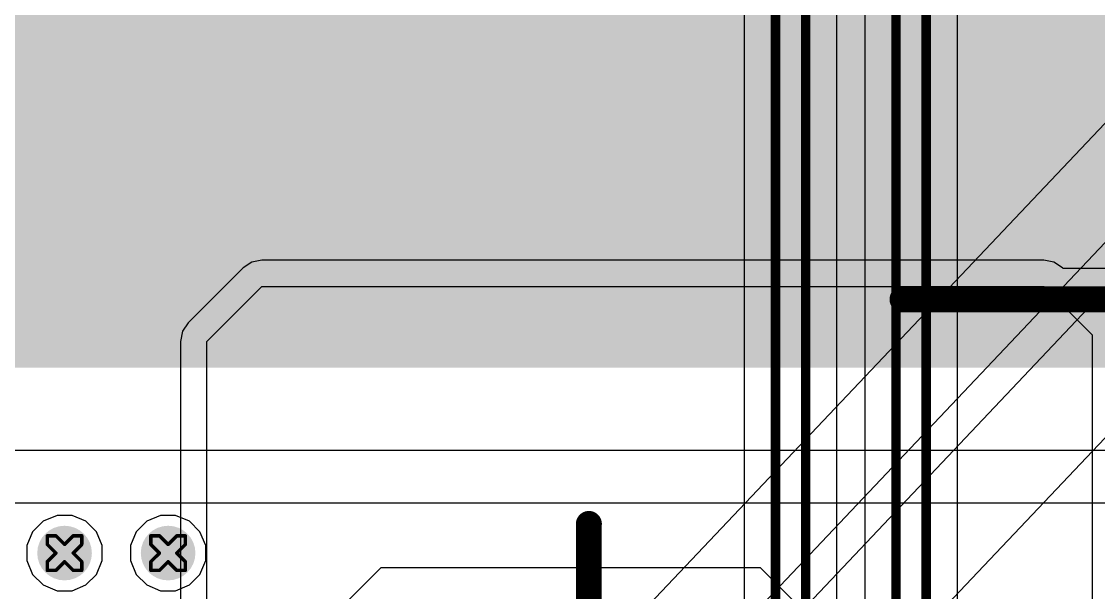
# Model space of a CAD drawing. Header units: inches. Extents: x 0 to 5379, y 0 to 5429.
# Drawn here: x 289.48 to 305.33, y 63.62 to 72.02 of the extents above; entities that cross this region are included whole.
import ezdxf

# ---------------------------------------------------------------- set-up
doc = ezdxf.new("R2010")
doc.units = ezdxf.units.IN
for name, color, linetype in [('Bottom Layer', 5, 'Continuous'), ('Bottom Solder', 6, 'Continuous'), ('Drill Drawing', 1, 'Continuous'), ('GND01', 16, 'Continuous'), ('GND02', 76, 'Continuous'), ('PWR', 156, 'Continuous'), ('SIG 01', 90, 'Continuous'), ('Top Layer', 1, 'Continuous'), ('Top Solder', 216, 'Continuous'), ('Via Holes', 16, 'Continuous')]:
    doc.layers.add(name, color=color, linetype=linetype)

# ---------------------------------------------------------------- blocks, each defined once
blk = doc.blocks.new('13_WQFN_HR__3_2__149')
at = {"layer": 'Top Solder'}
for p in [(-0.423, 1.047), (1.31, 1.075), (1.302, -1.253), (-0.423, -1.678)]:
    blk.add_line(p, (5373.4, -5085.409), dxfattribs=at)

msp = doc.modelspace()

# ---------------------------------------------------------------- hatches: boundary and pattern name
at = {"layer": 'Bottom Layer'}
h = msp.add_hatch(color=5, dxfattribs=at)
edge = h.paths.add_edge_path()
edge.add_arc((290.111, 64.2), 0.3, 0, 360)
h = msp.add_hatch(color=5, dxfattribs=at)
edge = h.paths.add_edge_path()
edge.add_arc((291.635, 64.2), 0.3, 0, 360)
at = {"layer": 'Bottom Solder'}
for points in [[(248.535, 66.929), (348.971, 66.929), (348.971, 82.731), (248.535, 82.731)], [(191.321, 66.929), (348.971, 66.929), (348.971, 71.631), (191.321, 71.631)]]:
    msp.add_hatch(color=6, dxfattribs=at).paths.add_polyline_path(points)
h = msp.add_hatch(color=6, dxfattribs=at)
edge = h.paths.add_edge_path()
edge.add_arc((290.111, 64.2), 0.402, 0, 360)
h = msp.add_hatch(color=6, dxfattribs=at)
edge = h.paths.add_edge_path()
edge.add_arc((291.635, 64.2), 0.402, 0, 360)
at = {"layer": 'GND01'}
h = msp.add_hatch(color=16, dxfattribs=at)
edge = h.paths.add_edge_path()
edge.add_arc((290.111, 64.2), 0.3, 0, 360)
h = msp.add_hatch(color=16, dxfattribs=at)
edge = h.paths.add_edge_path()
edge.add_arc((291.635, 64.2), 0.3, 0, 360)
at = {"layer": 'GND02'}
h = msp.add_hatch(color=76, dxfattribs=at)
edge = h.paths.add_edge_path()
edge.add_arc((290.111, 64.2), 0.3, 0, 360)
h = msp.add_hatch(color=76, dxfattribs=at)
edge = h.paths.add_edge_path()
edge.add_arc((291.635, 64.2), 0.3, 0, 360)
at = {"layer": 'PWR'}
h = msp.add_hatch(color=156, dxfattribs=at)
edge = h.paths.add_edge_path()
edge.add_arc((290.111, 64.2), 0.3, 0, 360)
h = msp.add_hatch(color=156, dxfattribs=at)
edge = h.paths.add_edge_path()
edge.add_arc((291.635, 64.2), 0.3, 0, 360)
at = {"layer": 'SIG 01'}
h = msp.add_hatch(color=90, dxfattribs=at)
edge = h.paths.add_edge_path()
edge.add_arc((290.111, 64.2), 0.3, 0, 360)
h = msp.add_hatch(color=90, dxfattribs=at)
edge = h.paths.add_edge_path()
edge.add_arc((291.635, 64.2), 0.3, 0, 360)
at = {"layer": 'Top Layer'}
h = msp.add_hatch(color=1, dxfattribs=at)
edge = h.paths.add_edge_path()
edge.add_arc((290.111, 64.2), 0.3, 0, 360)
h = msp.add_hatch(color=1, dxfattribs=at)
edge = h.paths.add_edge_path()
edge.add_arc((291.635, 64.2), 0.3, 0, 360)
at = {"layer": 'Top Solder'}
h = msp.add_hatch(color=216, dxfattribs=at)
edge = h.paths.add_edge_path()
edge.add_arc((290.111, 64.2), 0.402, 0, 360)
h = msp.add_hatch(color=216, dxfattribs=at)
edge = h.paths.add_edge_path()
edge.add_arc((291.635, 64.2), 0.402, 0, 360)
at = {"layer": 'Via Holes'}
h = msp.add_hatch(color=7, dxfattribs=at)
edge = h.paths.add_edge_path()
edge.add_arc((290.111, 64.2), 0.15, 0, 360)
h = msp.add_hatch(color=7, dxfattribs=at)
edge = h.paths.add_edge_path()
edge.add_arc((291.635, 64.2), 0.15, 0, 360)

# ---------------------------------------------------------------- linework, layer by layer
at = {"layer": 'Bottom Layer'}
for p, q in [((312.837, 65.71), (266.192, 65.71)), ((266.51, 64.941), (312.837, 64.941))]:
    msp.add_line(p, q, dxfattribs=at)
at = {"layer": 'Drill Drawing'}
for points in [[(289.857, 64.327, 0.0508, 0.0508, 0), (289.857, 64.454, 0.0508, 0.0508, 0)], [(289.857, 64.454, 0.0508, 0.0508, 0), (289.984, 64.454, 0.0508, 0.0508, 0)], [(289.857, 64.327, 0.0508, 0.0508, 0), (289.984, 64.2, 0.0508, 0.0508, 0)], [(289.984, 64.454, 0.0508, 0.0508, 0), (290.111, 64.327, 0.0508, 0.0508, 0)], [(290.111, 64.327, 0.0508, 0.0508, 0), (290.238, 64.454, 0.0508, 0.0508, 0)], [(290.238, 64.454, 0.0508, 0.0508, 0), (290.365, 64.454, 0.0508, 0.0508, 0)], [(290.238, 64.2, 0.0508, 0.0508, 0), (290.365, 64.327, 0.0508, 0.0508, 0)], [(290.365, 64.327, 0.0508, 0.0508, 0), (290.365, 64.454, 0.0508, 0.0508, 0)], [(291.381, 64.327, 0.0508, 0.0508, 0), (291.381, 64.454, 0.0508, 0.0508, 0)], [(291.381, 64.454, 0.0508, 0.0508, 0), (291.508, 64.454, 0.0508, 0.0508, 0)], [(291.381, 64.327, 0.0508, 0.0508, 0), (291.508, 64.2, 0.0508, 0.0508, 0)], [(291.508, 64.454, 0.0508, 0.0508, 0), (291.635, 64.327, 0.0508, 0.0508, 0)], [(291.635, 64.327, 0.0508, 0.0508, 0), (291.762, 64.454, 0.0508, 0.0508, 0)], [(291.762, 64.454, 0.0508, 0.0508, 0), (291.889, 64.454, 0.0508, 0.0508, 0)], [(291.762, 64.2, 0.0508, 0.0508, 0), (291.889, 64.327, 0.0508, 0.0508, 0)], [(291.889, 64.327, 0.0508, 0.0508, 0), (291.889, 64.454, 0.0508, 0.0508, 0)], [(289.857, 64.073, 0.0508, 0.0508, 0), (289.984, 64.2, 0.0508, 0.0508, 0)], [(290.238, 64.2, 0.0508, 0.0508, 0), (290.365, 64.073, 0.0508, 0.0508, 0)], [(291.381, 64.073, 0.0508, 0.0508, 0), (291.508, 64.2, 0.0508, 0.0508, 0)], [(291.762, 64.2, 0.0508, 0.0508, 0), (291.889, 64.073, 0.0508, 0.0508, 0)], [(289.857, 63.946, 0.0508, 0.0508, 0), (289.857, 64.073, 0.0508, 0.0508, 0)], [(289.984, 63.946, 0.0508, 0.0508, 0), (290.111, 64.073, 0.0508, 0.0508, 0)], [(290.111, 64.073, 0.0508, 0.0508, 0), (290.238, 63.946, 0.0508, 0.0508, 0)], [(290.365, 63.946, 0.0508, 0.0508, 0), (290.365, 64.073, 0.0508, 0.0508, 0)], [(291.381, 63.946, 0.0508, 0.0508, 0), (291.381, 64.073, 0.0508, 0.0508, 0)], [(291.508, 63.946, 0.0508, 0.0508, 0), (291.635, 64.073, 0.0508, 0.0508, 0)], [(291.635, 64.073, 0.0508, 0.0508, 0), (291.762, 63.946, 0.0508, 0.0508, 0)], [(291.889, 63.946, 0.0508, 0.0508, 0), (291.889, 64.073, 0.0508, 0.0508, 0)], [(289.857, 63.946, 0.0508, 0.0508, 0), (289.984, 63.946, 0.0508, 0.0508, 0)], [(290.238, 63.946, 0.0508, 0.0508, 0), (290.365, 63.946, 0.0508, 0.0508, 0)], [(291.381, 63.946, 0.0508, 0.0508, 0), (291.508, 63.946, 0.0508, 0.0508, 0)], [(291.762, 63.946, 0.0508, 0.0508, 0), (291.889, 63.946, 0.0508, 0.0508, 0)]]:
    msp.add_lwpolyline(points, format="xyseb", dxfattribs=at)
for points in [[(289.844, 64.454, 0.0254, 0.0254, 1), (289.869, 64.454, 0.0254, 0.0254, 1)], [(289.844, 64.454, 0.0254, 0.0254, 1), (289.869, 64.454, 0.0254, 0.0254, 1)], [(289.844, 64.327, 0.0254, 0.0254, 1), (289.869, 64.327, 0.0254, 0.0254, 1)], [(289.844, 64.327, 0.0254, 0.0254, 1), (289.869, 64.327, 0.0254, 0.0254, 1)], [(289.971, 64.454, 0.0254, 0.0254, 1), (289.996, 64.454, 0.0254, 0.0254, 1)], [(289.971, 64.454, 0.0254, 0.0254, 1), (289.996, 64.454, 0.0254, 0.0254, 1)], [(290.098, 64.327, 0.0254, 0.0254, 1), (290.123, 64.327, 0.0254, 0.0254, 1)], [(290.098, 64.327, 0.0254, 0.0254, 1), (290.123, 64.327, 0.0254, 0.0254, 1)], [(290.225, 64.454, 0.0254, 0.0254, 1), (290.25, 64.454, 0.0254, 0.0254, 1)], [(290.225, 64.454, 0.0254, 0.0254, 1), (290.25, 64.454, 0.0254, 0.0254, 1)], [(290.352, 64.454, 0.0254, 0.0254, 1), (290.377, 64.454, 0.0254, 0.0254, 1)], [(290.352, 64.454, 0.0254, 0.0254, 1), (290.377, 64.454, 0.0254, 0.0254, 1)], [(290.352, 64.327, 0.0254, 0.0254, 1), (290.377, 64.327, 0.0254, 0.0254, 1)], [(290.352, 64.327, 0.0254, 0.0254, 1), (290.377, 64.327, 0.0254, 0.0254, 1)], [(291.368, 64.454, 0.0254, 0.0254, 1), (291.393, 64.454, 0.0254, 0.0254, 1)], [(291.368, 64.454, 0.0254, 0.0254, 1), (291.393, 64.454, 0.0254, 0.0254, 1)], [(291.368, 64.327, 0.0254, 0.0254, 1), (291.393, 64.327, 0.0254, 0.0254, 1)], [(291.368, 64.327, 0.0254, 0.0254, 1), (291.393, 64.327, 0.0254, 0.0254, 1)], [(291.495, 64.454, 0.0254, 0.0254, 1), (291.52, 64.454, 0.0254, 0.0254, 1)], [(291.495, 64.454, 0.0254, 0.0254, 1), (291.52, 64.454, 0.0254, 0.0254, 1)], [(291.622, 64.327, 0.0254, 0.0254, 1), (291.647, 64.327, 0.0254, 0.0254, 1)], [(291.622, 64.327, 0.0254, 0.0254, 1), (291.647, 64.327, 0.0254, 0.0254, 1)], [(291.749, 64.454, 0.0254, 0.0254, 1), (291.774, 64.454, 0.0254, 0.0254, 1)], [(291.749, 64.454, 0.0254, 0.0254, 1), (291.774, 64.454, 0.0254, 0.0254, 1)], [(291.876, 64.454, 0.0254, 0.0254, 1), (291.901, 64.454, 0.0254, 0.0254, 1)], [(291.876, 64.454, 0.0254, 0.0254, 1), (291.901, 64.454, 0.0254, 0.0254, 1)], [(291.876, 64.327, 0.0254, 0.0254, 1), (291.901, 64.327, 0.0254, 0.0254, 1)], [(291.876, 64.327, 0.0254, 0.0254, 1), (291.901, 64.327, 0.0254, 0.0254, 1)], [(289.971, 64.2, 0.0254, 0.0254, 1), (289.996, 64.2, 0.0254, 0.0254, 1)], [(289.971, 64.2, 0.0254, 0.0254, 1), (289.996, 64.2, 0.0254, 0.0254, 1)], [(290.225, 64.2, 0.0254, 0.0254, 1), (290.25, 64.2, 0.0254, 0.0254, 1)], [(290.225, 64.2, 0.0254, 0.0254, 1), (290.25, 64.2, 0.0254, 0.0254, 1)], [(291.495, 64.2, 0.0254, 0.0254, 1), (291.52, 64.2, 0.0254, 0.0254, 1)], [(291.495, 64.2, 0.0254, 0.0254, 1), (291.52, 64.2, 0.0254, 0.0254, 1)], [(291.749, 64.2, 0.0254, 0.0254, 1), (291.774, 64.2, 0.0254, 0.0254, 1)], [(291.749, 64.2, 0.0254, 0.0254, 1), (291.774, 64.2, 0.0254, 0.0254, 1)], [(289.844, 64.073, 0.0254, 0.0254, 1), (289.869, 64.073, 0.0254, 0.0254, 1)], [(289.844, 64.073, 0.0254, 0.0254, 1), (289.869, 64.073, 0.0254, 0.0254, 1)], [(290.098, 64.073, 0.0254, 0.0254, 1), (290.123, 64.073, 0.0254, 0.0254, 1)], [(290.098, 64.073, 0.0254, 0.0254, 1), (290.123, 64.073, 0.0254, 0.0254, 1)], [(290.352, 64.073, 0.0254, 0.0254, 1), (290.377, 64.073, 0.0254, 0.0254, 1)], [(290.352, 64.073, 0.0254, 0.0254, 1), (290.377, 64.073, 0.0254, 0.0254, 1)], [(291.368, 64.073, 0.0254, 0.0254, 1), (291.393, 64.073, 0.0254, 0.0254, 1)], [(291.368, 64.073, 0.0254, 0.0254, 1), (291.393, 64.073, 0.0254, 0.0254, 1)], [(291.622, 64.073, 0.0254, 0.0254, 1), (291.647, 64.073, 0.0254, 0.0254, 1)], [(291.622, 64.073, 0.0254, 0.0254, 1), (291.647, 64.073, 0.0254, 0.0254, 1)], [(291.876, 64.073, 0.0254, 0.0254, 1), (291.901, 64.073, 0.0254, 0.0254, 1)], [(291.876, 64.073, 0.0254, 0.0254, 1), (291.901, 64.073, 0.0254, 0.0254, 1)], [(289.844, 63.946, 0.0254, 0.0254, 1), (289.869, 63.946, 0.0254, 0.0254, 1)], [(289.844, 63.946, 0.0254, 0.0254, 1), (289.869, 63.946, 0.0254, 0.0254, 1)], [(289.971, 63.946, 0.0254, 0.0254, 1), (289.996, 63.946, 0.0254, 0.0254, 1)], [(289.971, 63.946, 0.0254, 0.0254, 1), (289.996, 63.946, 0.0254, 0.0254, 1)], [(290.225, 63.946, 0.0254, 0.0254, 1), (290.25, 63.946, 0.0254, 0.0254, 1)], [(290.225, 63.946, 0.0254, 0.0254, 1), (290.25, 63.946, 0.0254, 0.0254, 1)], [(290.352, 63.946, 0.0254, 0.0254, 1), (290.377, 63.946, 0.0254, 0.0254, 1)], [(290.352, 63.946, 0.0254, 0.0254, 1), (290.377, 63.946, 0.0254, 0.0254, 1)], [(291.368, 63.946, 0.0254, 0.0254, 1), (291.393, 63.946, 0.0254, 0.0254, 1)], [(291.368, 63.946, 0.0254, 0.0254, 1), (291.393, 63.946, 0.0254, 0.0254, 1)], [(291.495, 63.946, 0.0254, 0.0254, 1), (291.52, 63.946, 0.0254, 0.0254, 1)], [(291.495, 63.946, 0.0254, 0.0254, 1), (291.52, 63.946, 0.0254, 0.0254, 1)], [(291.749, 63.946, 0.0254, 0.0254, 1), (291.774, 63.946, 0.0254, 0.0254, 1)], [(291.749, 63.946, 0.0254, 0.0254, 1), (291.774, 63.946, 0.0254, 0.0254, 1)], [(291.876, 63.946, 0.0254, 0.0254, 1), (291.901, 63.946, 0.0254, 0.0254, 1)], [(291.876, 63.946, 0.0254, 0.0254, 1), (291.901, 63.946, 0.0254, 0.0254, 1)]]:
    msp.add_lwpolyline(points, format="xyseb", close=True, dxfattribs=at)
at = {"layer": 'PWR'}
for p, q in [((289.797, 64.67), (289.641, 64.514)), ((290.001, 64.754), (289.797, 64.67)), ((290.221, 64.754), (290.001, 64.754)), ((290.425, 64.67), (290.221, 64.754)), ((290.58, 64.514), (290.425, 64.67)), ((291.321, 64.67), (291.165, 64.514)), ((291.525, 64.754), (291.321, 64.67)), ((291.745, 64.754), (291.525, 64.754)), ((291.949, 64.67), (291.745, 64.754)), ((292.104, 64.514), (291.949, 64.67)), ((289.641, 64.514), (289.557, 64.31)), ((290.665, 64.31), (290.58, 64.514)), ((291.165, 64.514), (291.081, 64.31)), ((292.189, 64.31), (292.104, 64.514)), ((289.557, 64.31), (289.557, 64.09)), ((290.665, 64.09), (290.665, 64.31)), ((291.081, 64.31), (291.081, 64.09)), ((292.189, 64.09), (292.189, 64.31)), ((289.557, 64.09), (289.641, 63.886)), ((290.58, 63.886), (290.665, 64.09)), ((291.081, 64.09), (291.165, 63.886)), ((292.104, 63.886), (292.189, 64.09)), ((289.641, 63.886), (289.797, 63.731)), ((290.425, 63.731), (290.58, 63.886)), ((291.165, 63.886), (291.321, 63.731)), ((291.949, 63.731), (292.104, 63.886)), ((289.797, 63.731), (290.001, 63.646)), ((290.221, 63.646), (290.425, 63.731)), ((291.321, 63.731), (291.525, 63.646)), ((291.745, 63.646), (291.949, 63.731)), ((290.001, 63.646), (290.221, 63.646)), ((291.525, 63.646), (291.745, 63.646))]:
    msp.add_line(p, q, dxfattribs=at)
at = {"layer": 'SIG 01'}
for p, q in [((303.25, 22.08), (303.25, 99.939)), ((301.886, 99.564), (301.886, 22.454)), ((301.478, 24.139), (301.478, 98.824)), ((300.114, 89.916), (300.114, 56.257))]:
    msp.add_line(p, q, dxfattribs=at)
for points in [[(302.791, 22.08, 0.14, 0.14, 0), (302.791, 99.939, 0.14, 0.14, 0)], [(302.346, 22.264, 0.14, 0.14, 0), (302.346, 99.755, 0.14, 0.14, 0)], [(301.018, 24.139, 0.14, 0.14, 0), (301.018, 98.824, 0.14, 0.14, 0)], [(300.574, 24.323, 0.14, 0.14, 0), (300.574, 98.64, 0.14, 0.14, 0)]]:
    msp.add_lwpolyline(points, format="xyseb", dxfattribs=at)
at = {"layer": 'Top Layer'}
for p, q in [((292.866, 68.482), (292.74, 68.397)), ((293.014, 68.511), (292.866, 68.482)), ((304.521, 68.511), (293.014, 68.511)), ((304.669, 68.482), (304.521, 68.511)), ((304.795, 68.397), (304.669, 68.482)), ((292.74, 68.397), (291.932, 67.59)), ((304.806, 68.387), (304.795, 68.397)), ((341.112, 68.387), (304.806, 68.387)), ((292.206, 67.315), (293.014, 68.123)), ((293.014, 68.123), (304.521, 68.123)), ((304.521, 68.123), (305.232, 67.412)), ((291.932, 67.59), (291.848, 67.464)), ((291.848, 67.464), (291.818, 67.315)), ((305.232, 67.412), (305.232, 32.384)), ((291.818, 67.315), (291.818, 59.189)), ((292.206, 59.189), (292.206, 67.315)), ((294.767, 63.983), (294.276, 63.492)), ((300.355, 63.983), (294.767, 63.983)), ((300.888, 63.449), (300.355, 63.983))]:
    msp.add_line(p, q, dxfattribs=at)
for points in [[(302.443, 67.934, 0.381, 0.381, 0), (341.112, 67.934, 0.381, 0.381, 0)], [(297.827, 62.526, 0.381, 0.381, 0), (297.827, 64.629, 0.381, 0.381, 0)]]:
    msp.add_lwpolyline(points, format="xyseb", dxfattribs=at)
for points in [[(302.347, 67.934, 0.191, 0.191, 1), (302.538, 67.934, 0.191, 0.191, 1)], [(297.732, 64.629, 0.191, 0.191, 1), (297.923, 64.629, 0.191, 0.191, 1)]]:
    msp.add_lwpolyline(points, format="xyseb", close=True, dxfattribs=at)

# ---------------------------------------------------------------- block references
at = {"rotation": 90}
msp.add_blockref('13_WQFN_HR__3_2__149', (293.8, 55.809), dxfattribs=at)

doc.saveas('drawing.dxf')
